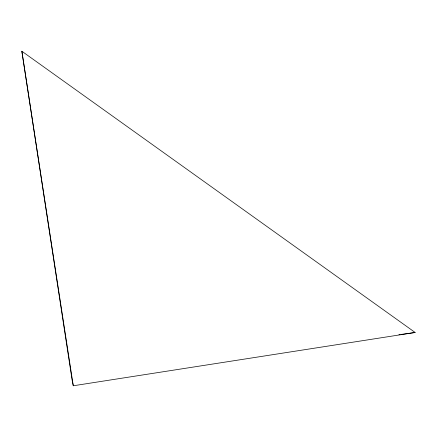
<?xml version="1.0" encoding="UTF-8"?>
<svg xmlns="http://www.w3.org/2000/svg" width="437" height="437" viewBox="0 0 437 437"><rect width="100%" height="100%" fill="white"/><g stroke="black" fill="none" stroke-linecap="round" stroke-linejoin="round"><path stroke-width="0.66" d="M73.279 385.773L415.15 332.486L21.85 51.227L72.083 379.895L73.279 385.773L21.85 51.227M398.943 334.726L400.292 334.54M401.641 334.354L415.15 332.486"/></g></svg>
